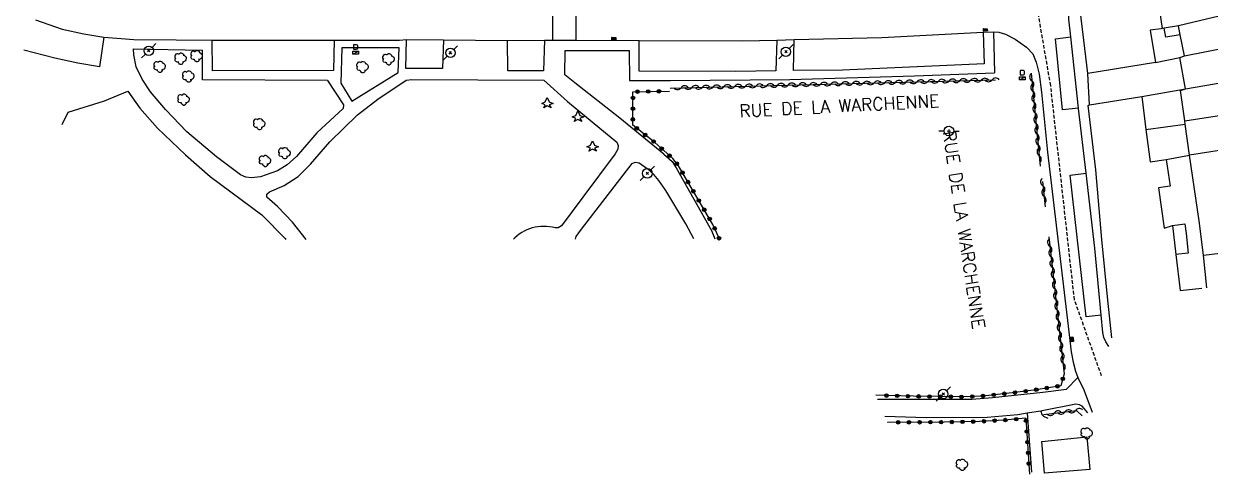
# Model space of a CAD drawing. Header units: millimetres. Extents: x 267000 to 268000, y 124999 to 126000.
# Drawn here: x 267743 to 267908.9, y 125000.8 to 125063.8 of the extents above; entities that cross this region are included whole.
import ezdxf
from ezdxf.enums import TextEntityAlignment as Align

# ---------------------------------------------------------------- set-up
doc = ezdxf.new("R2010")
doc.units = ezdxf.units.MM
doc.linetypes.add('DASHED', pattern=[0.75, 0.5, -0.25])
doc.layers.get('0').update_dxf_attribs({"linetype": 'CONTINUOUS'})
for name, color, linetype in [('W0001', 6, 'DASHED'), ('W0006', 2, 'CONTINUOUS'), ('W0008', 7, 'CONTINUOUS'), ('W0014', 7, 'CONTINUOUS'), ('W0017', 7, 'CONTINUOUS'), ('W0020', 2, 'CONTINUOUS'), ('W0101', 7, 'CONTINUOUS'), ('W0104', 1, 'CONTINUOUS'), ('W0300', 7, 'CONTINUOUS'), ('W0303', 7, 'CONTINUOUS'), ('W0310', 3, 'CONTINUOUS'), ('W0323', 7, 'CONTINUOUS'), ('W0401', 7, 'CONTINUOUS'), ('W0438', 7, 'CONTINUOUS'), ('W0473', 7, 'CONTINUOUS'), ('W0989', 7, 'CONTINUOUS'), ('W1102', 7, 'CONTINUOUS')]:
    doc.layers.add(name, color=color, linetype=linetype)
doc.styles.get("Standard").update_dxf_attribs({"font": 'romans.shx', "width": 0.85})

# ---------------------------------------------------------------- blocks, each defined once
blk = doc.blocks.new('T473')
for p, q in [((-0.166667, 0.166667), (0.166667, -0.166667)), ((-0.166667, -0.166667), (0.166667, 0.166667)), ((0.500001, 0.500001), (1.000002, 1.000002)), ((-1.000002, -1.000002), (-0.500001, -0.500001))]:
    blk.add_line(p, q)
blk.add_ellipse((0, 0), major_axis=(0.471405, 0.471405), ratio=1, start_param=5.4977871438, end_param=11.780972451)
blk = doc.blocks.new('T401')
for p, q in [((-0.3, 0.3), (0, 0.3)), ((-0.3, -0.25), (-0.3, 0.3)), ((-0.3, 0.15), (0, 0.15)), ((-0.3, 0), (0, 0)), ((0, 0.3), (0, -0.25)), ((-0.3, -0.15), (0, -0.15)), ((-0.3, -0.25), (-0.3, -0.3)), ((-0.3, -0.3), (0, -0.3)), ((0, -0.3), (0, -0.25))]:
    blk.add_line(p, q)
blk = doc.blocks.new('T438')
for p, q in [((-0.4, 0.2), (0.4, 0.2)), ((-0.4, -0.2), (-0.4, 0.2)), ((0.15, 1.1), (-0.3, 1.1)), ((-0.3, 1.1), (-0.3, 0.5)), ((-0.3, 0.5), (0.15, 0.5)), ((0.3, 0.65), (0.3, 0.95)), ((0.4, 0.2), (0.4, -0.2))]:
    blk.add_line(p, q)
at = {"flags": 128}
for points in [[(-0.4, -0.2), (0.4, 0.2)], [(0.4, -0.2), (-0.4, -0.2)]]:
    blk.add_lwpolyline(points, dxfattribs=at)
for centre, major_axis, start_param, end_param in [((0.15, 0.95), (0.106, -0.106), 0.785398, 2.356194), ((0.15, 0.65), (0.106, 0.106), 3.926991, 5.497787)]:
    blk.add_ellipse(centre, major_axis=major_axis, ratio=1, start_param=start_param, end_param=end_param)
blk = doc.blocks.new('T300')
for p, q in [((-0.8, 0.51), (-0.86, 0.34)), ((-0.86, 0.34), (-0.86, 0.17)), ((-0.86, 0.17), (-0.74, 0.06)), ((-0.69, 0.63), (-0.8, 0.51)), ((-0.8, -0.06), (-0.74, 0.06)), ((-0.74, 0.06), (-0.69, 0.11)), ((-0.57, 0.69), (-0.69, 0.63)), ((-0.46, 0.69), (-0.57, 0.69)), ((-0.29, 0.63), (-0.46, 0.69)), ((-0.29, 0.63), (-0.17, 0.74)), ((-0.23, 0.57), (-0.29, 0.63)), ((-0.17, 0.74), (-0.06, 0.8)), ((-0.06, 0.8), (0.06, 0.8)), ((0.06, 0.8), (0.23, 0.74)), ((0.23, 0.74), (0.34, 0.63)), ((0.34, 0.63), (0.4, 0.51)), ((0.46, 0.46), (0.34, 0.46)), ((0.4, 0.51), (0.4, 0.46)), ((0.57, 0.4), (0.46, 0.46)), ((0.57, 0.4), (0.69, 0.29)), ((0.69, 0.29), (0.74, 0.17)), ((0.74, 0.06), (0.69, -0.17)), ((0.74, 0.17), (0.74, 0.06)), ((-0.8, -0.17), (-0.8, -0.06)), ((-0.8, -0.23), (-0.8, -0.17)), ((-0.74, -0.34), (-0.8, -0.23)), ((-0.69, -0.4), (-0.74, -0.34)), ((-0.51, -0.46), (-0.69, -0.4)), ((-0.4, -0.46), (-0.51, -0.46)), ((-0.4, -0.46), (-0.34, -0.46)), ((-0.34, -0.46), (-0.34, -0.4)), ((-0.34, -0.51), (-0.34, -0.46)), ((-0.29, -0.63), (-0.34, -0.51)), ((-0.17, -0.74), (-0.29, -0.63)), ((-0.06, -0.8), (-0.17, -0.74)), ((0.06, -0.8), (-0.06, -0.8)), ((0.17, -0.74), (0.06, -0.8)), ((0.23, -0.69), (0.17, -0.74)), ((0.29, -0.46), (0.23, -0.46)), ((0.29, -0.63), (0.23, -0.69)), ((0.46, -0.4), (0.29, -0.46)), ((0.34, -0.51), (0.29, -0.63)), ((0.34, -0.51), (0.34, -0.46)), ((0.57, -0.34), (0.46, -0.4)), ((0.63, -0.29), (0.57, -0.34)), ((0.69, -0.17), (0.63, -0.29))]:
    blk.add_line(p, q)
blk = doc.blocks.new('T303')
for p, q in [((-0.77, 0), (-0.28, 0.21)), ((-0.28, -0.21), (-0.77, 0)), ((-0.28, 0.21), (0, 0.83)), ((0, 0.83), (0.28, 0.21)), ((0.28, 0.21), (0.83, 0)), ((0.83, 0), (0.28, -0.21)), ((-0.49, -0.63), (-0.28, -0.21)), ((0, -0.35), (-0.49, -0.63)), ((0.56, -0.63), (0, -0.35)), ((0.28, -0.21), (0.56, -0.63))]:
    blk.add_line(p, q)
blk = doc.blocks.new('t323o')
at = {"color": 0, "linetype": 'Continuous'}
for radius in [0.25, 0.15]:
    blk.add_circle((0, 0), radius, dxfattribs=at)
blk = doc.blocks.new('t310o')
at = {"color": 0, "linetype": 'Continuous'}
for centre, start, end in [((-0.5, 0.38), 216.8699, 323.1304), ((0.5, -0.37), 36.8699, 143.1303)]:
    blk.add_arc(centre, 0.625, start, end, dxfattribs=at)

msp = doc.modelspace()

# ---------------------------------------------------------------- linework, layer by layer
at = {"layer": 'W0001'}
msp.add_lwpolyline([(267893.69, 125014.52), (267889.9, 125025.16), (267886.58, 125055.11), (267884.6, 125066.56)], dxfattribs=at)
at = {"layer": 'W0006'}
for points in [[(267754.18, 125061.87), (267753.6, 125057.74), (267750.56, 125058.24), (267747.33, 125058.93), (267742.99, 125060.05)], [(267786.38, 125061.48), (267786.29, 125057.2), (267769.4, 125057.18), (267769.33, 125061.46)], [(267801.66, 125061.51), (267801.53, 125057.49), (267796.43, 125057.5), (267796.52, 125061.55)], [(267815.78, 125061.46), (267815.66, 125057.18), (267810.66, 125057.16), (267810.61, 125061.44)], [(267848.3, 125061.48), (267848.15, 125057.17), (267842.55, 125057.09), (267829.02, 125057.15), (267829.05, 125061.43)], [(267877.13, 125062.56), (267877.27, 125058.16), (267857.48, 125057.29), (267850.61, 125057.2), (267850.73, 125061.54)], [(267890.48, 125051.94), (267888.24, 125051.71), (267887.25, 125061.66), (267889.41, 125061.93)], [(267893.63, 125023), (267891.53, 125022.77), (267889.3, 125042.6), (267891.52, 125042.88)]]:
    msp.add_lwpolyline(points, dxfattribs=at)
at = {"layer": 'W0008'}
for points in [[(267744.64, 125064.31), (267748.37, 125062.99), (267751.41, 125062.33), (267754.18, 125061.87)], [(267769.33, 125061.46), (267786.38, 125061.48)], [(267796.52, 125061.55), (267801.66, 125061.51)], [(267810.61, 125061.44), (267815.78, 125061.46)], [(267829.05, 125061.43), (267843.42, 125061.35), (267848.3, 125061.48)], [(267850.73, 125061.54), (267862.99, 125061.86), (267877.13, 125062.56)], [(267878.58, 125062.62), (267879.33, 125062.57), (267880.26, 125062.29), (267881.59, 125061.59), (267883.19, 125060.47), (267884.06, 125059.56), (267884.54, 125058.38), (267884.96, 125056.71), (267885.3, 125054.19), (267886.14, 125045.81), (267889, 125021.45), (267889.42, 125017.9), (267889.71, 125016.43), (267890.06, 125015.18), (267890.38, 125014.3)]]:
    msp.add_lwpolyline(points, dxfattribs=at)
at = {"layer": 'W0014'}
for points in [[(267894.73, 125018.63), (267894.31, 125019.3), (267894.03, 125019.89), (267893.86, 125020.61), (267893.63, 125023), (267892.73, 125032.37), (267891.52, 125042.88), (267890.48, 125051.9), (267890.48, 125051.94), (267889.41, 125061.93), (267889.41, 125061.95), (267889.12, 125064.41), (267889.13, 125065.04), (267889.4, 125065.55), (267890.17, 125066.26), (267891.22, 125066.77), (267893.23, 125067.42), (267910.67, 125073.29)], [(267754.18, 125061.87), (267756.62, 125061.69), (267758.36, 125061.55), (267764.29, 125061.51), (267769.33, 125061.46)], [(267786.38, 125061.48), (267795.53, 125061.48), (267796.52, 125061.55)], [(267801.66, 125061.51), (267810.61, 125061.44)], [(267815.78, 125061.46), (267816.96, 125061.46), (267820.17, 125061.45), (267829.05, 125061.43)], [(267848.3, 125061.48), (267850.73, 125061.54)], [(267877.13, 125062.56), (267878.58, 125062.62)], [(267878.58, 125062.62), (267878.74, 125056.9)], [(267785.48, 125055.84), (267787.72, 125052.44), (267787.63, 125051.91), (267783.98, 125048.51), (267781.12, 125045.19), (267779.81, 125044.03), (267778.47, 125043.19), (267776.08, 125042.37), (267774.83, 125042.23), (267774.04, 125042.32), (267773.31, 125042.64), (267769.96, 125045.17), (267765.77, 125048.65), (267762.81, 125051.75), (267760.71, 125054.26), (267759.54, 125056.03), (267758.73, 125057.73), (267758.39, 125059.41), (267758.34, 125060.26), (267767.96, 125060.07)], [(267785.48, 125055.84), (267767.97, 125055.92), (267767.96, 125060.07)], [(267832.47, 125045.53), (267826.33, 125050.54), (267820.05, 125055.48), (267818.66, 125056.62), (267818.69, 125060.04), (267827.65, 125060.04), (267827.69, 125055.82), (267833.41, 125055.82), (267850.09, 125055.95), (267867.55, 125056.48), (267878.74, 125056.9)], [(267782.48, 125033.6), (267780.56, 125036.03), (267778.46, 125038.22), (267777, 125039.49), (267776.99, 125039.91), (267777.35, 125040.28), (267779.42, 125041.16), (267781.38, 125042.4), (267783.1, 125044.13), (267785.77, 125047.25), (267789.65, 125051.01), (267792.49, 125053.21), (267796.45, 125055.89), (267797.27, 125055.96), (267815.71, 125055.89), (267819, 125052.9), (267825.9, 125047.18), (267826.11, 125046.72), (267826.04, 125046.22), (267825.69, 125045.59), (267821.18, 125039.49), (267818.19, 125035.51), (267817.73, 125035.21), (267817.3, 125035.2), (267816.91, 125035.3), (267816.51, 125035.37), (267816.1, 125035.42), (267815.7, 125035.43), (267815.29, 125035.42), (267814.89, 125035.38), (267814.49, 125035.31), (267814.09, 125035.21), (267813.7, 125035.09), (267813.33, 125034.94), (267812.96, 125034.76), (267812.61, 125034.56), (267812.27, 125034.33), (267811.95, 125034.08), (267811.64, 125033.81), (267811.48, 125033.64)], [(267748.38, 125049.69), (267749.18, 125051.41), (267754.27, 125052.98), (267757.52, 125054.33), (267759.22, 125051.94), (267761.69, 125049.17), (267765.61, 125045.43), (267769.07, 125042.4), (267776.27, 125037.04), (267779.53, 125033.72), (267779.63, 125033.59)], [(267832.47, 125045.53), (267833.64, 125044.5), (267834.22, 125043.62), (267839.14, 125034.86), (267839.62, 125033.68)], [(267820.14, 125033.65), (267820.21, 125034.01), (267820.96, 125035.04), (267828.07, 125044.2), (267828.47, 125044.4), (267829.06, 125044.31), (267830.16, 125043.53), (267831.09, 125042.69)], [(267836.7, 125033.68), (267835.57, 125035.77), (267832.78, 125040.46), (267831.77, 125041.85), (267831.09, 125042.69)], [(267862.35, 125011.28), (267875.54, 125011.26), (267878.43, 125011.48), (267885.49, 125012.26), (267888.78, 125012.68), (267890.38, 125014.3)], [(267890.38, 125014.3), (267891.23, 125012.57), (267892.4, 125009.44)], [(267891.78, 125009.35), (267890.97, 125010.29), (267890.61, 125010.49), (267890.11, 125010.58), (267885.39, 125009.64), (267885.21, 125009.61), (267883.28, 125009.29), (267881.98, 125009.09), (267877.71, 125008.71), (267869.19, 125008.66), (267863.41, 125008.82)]]:
    msp.add_lwpolyline(points, dxfattribs=at)
msp.add_lwpolyline([(267788.87, 125052.94), (267795.35, 125056.96), (267795.48, 125060.39), (267787.45, 125060.37), (267787.33, 125055.43)], close=True, dxfattribs=at)
at = {"layer": 'W0017'}
for points in [[(267883.28, 125009.29), (267883.88, 125001.08)], [(267885.21, 125009.61), (267885.32, 125009.12), (267885.55, 125008.89), (267886.18, 125008.61)]]:
    msp.add_lwpolyline(points, dxfattribs=at)
at = {"layer": 'W0020'}
for points in [[(267816.96, 125061.46), (267816.99, 125064.47), (267817.02, 125067.23)], [(267820.21, 125067.15), (267820.19, 125064.47), (267820.17, 125061.45)]]:
    msp.add_lwpolyline(points, dxfattribs=at)
at = {"layer": 'W0101'}
for points in [[(267891.22, 125061.45), (267890.65, 125066.08), (267901.32, 125069.17), (267903.19, 125069.52)], [(267904.43, 125063.47), (267902.43, 125063.14), (267902.2, 125063.08), (267902.02, 125063.04), (267900.48, 125062.86)], [(267905.29, 125059.29), (267904.66, 125062.23), (267904.43, 125063.47)], [(267891.76, 125056.82), (267891.22, 125061.45)], [(267900.48, 125062.86), (267901.22, 125058.36), (267891.76, 125056.82)], [(267905.44, 125054.68), (267904.62, 125059.03), (267905.29, 125059.29)], [(267891.81, 125052.34), (267892, 125052.41), (267899.32, 125053.59), (267899.87, 125048.95)], [(267907.35, 125036.21), (267906, 125045.38), (267905.4, 125049.72), (267905.33, 125050.2), (267904.72, 125054.44), (267905.44, 125054.68)], [(267892.88, 125043.35), (267891.81, 125052.34)], [(267899.87, 125048.95), (267900.51, 125044.47)], [(267893.71, 125033.59), (267892.88, 125043.35)], [(267900.51, 125044.47), (267902.73, 125044.79), (267903.28, 125041.04), (267901.64, 125040.83)], [(267901.64, 125040.83), (267902.46, 125035.17)], [(267902.46, 125035.17), (267903.61, 125035.54), (267904.08, 125031.49), (267904.66, 125026.45)], [(267907.93, 125031.4), (267907.35, 125036.21)], [(267894.55, 125025.12), (267893.71, 125033.59)], [(267908.4, 125026.84), (267907.93, 125031.4)], [(267904.66, 125026.45), (267907.72, 125026.77)], [(267895.12, 125019.84), (267894.55, 125025.12)]]:
    msp.add_lwpolyline(points, dxfattribs=at)
for points in [[(267904.43, 125063.47), (267904.43, 125063.47)], [(267891.22, 125061.45), (267891.22, 125061.45)], [(267900.48, 125062.86), (267900.48, 125062.86)], [(267905.29, 125059.29), (267905.29, 125059.29)], [(267905.44, 125054.68), (267905.44, 125054.68)], [(267899.87, 125048.95), (267899.87, 125048.95)], [(267892.88, 125043.35), (267892.88, 125043.35)], [(267900.51, 125044.47), (267900.51, 125044.47)], [(267901.64, 125040.83), (267901.64, 125040.83)], [(267902.46, 125035.17), (267902.46, 125035.17)], [(267907.35, 125036.21), (267907.35, 125036.21)], [(267893.71, 125033.59), (267893.71, 125033.59)], [(267907.93, 125031.4), (267907.93, 125031.4)], [(267904.59, 125027.12), (267904.59, 125027.12)], [(267894.55, 125025.12), (267894.55, 125025.12)]]:
    msp.add_lwpolyline(points, close=True, dxfattribs=at)
at = {"layer": 'W0104'}
for points in [[(267904.66, 125062.23), (267902.66, 125061.87), (267902.43, 125063.14)], [(267901.22, 125058.36), (267904.62, 125059.03)], [(267892, 125052.41), (267891.76, 125056.82)], [(267899.32, 125053.59), (267905.44, 125054.68)], [(267899.87, 125048.95), (267905.4, 125049.72)], [(267902.73, 125044.79), (267906, 125045.38)], [(267903.61, 125035.54), (267905.35, 125035.76), (267905.5, 125034.41)], [(267905.5, 125034.41), (267905.82, 125031.68), (267904.08, 125031.49)], [(267905.5, 125034.41), (267905.5, 125034.41)]]:
    msp.add_lwpolyline(points, dxfattribs=at)
msp.add_lwpolyline([(267885.69, 125000.93), (267885.32, 125005.33), (267891.62, 125006), (267892.07, 125001.44), (267885.69, 125000.93)], close=True, dxfattribs=at)
at = {"layer": 'W0310'}
for points in [[(267883.83, 125056.83), (267885.11, 125043.86)], [(267833.39, 125054.77), (267878.87, 125055.92)], [(267885.41, 125041.69), (267885.8, 125038.14)], [(267886.3, 125033.98), (267888.48, 125014.8)], [(267885.58, 125009.12), (267890.18, 125009.66), (267890.98, 125008.92)]]:
    msp.add_lwpolyline(points, dxfattribs=at)
at = {"layer": 'W0323'}
for points in [[(267840.23, 125033.68), (267840.17, 125033.86), (267839.35, 125035.69), (267834.54, 125043.9), (267833.73, 125044.9), (267831.22, 125047.16), (267828.15, 125049.58), (267828.17, 125054.25), (267833.3, 125054.34)], [(267888.48, 125014.8), (267888.01, 125013.15), (267884.57, 125012.59), (267881.19, 125012.14), (267877.08, 125011.7), (267874.29, 125011.59), (267867.41, 125011.67), (267862.12, 125011.82)], [(267883.12, 125008.59), (267880.1, 125008.34), (267876.62, 125008.14), (267871.68, 125008.06), (267863.82, 125008.02), (267863.75, 125008.02)], [(267883.12, 125008.59), (267883.62, 125000.76)]]:
    msp.add_lwpolyline(points, dxfattribs=at)
at = {"layer": 'W1102'}
for points in [[(267902.2, 125063.08), (267901.32, 125069.17)], [(267914.06, 125065.74), (267904.43, 125063.47)], [(267905.29, 125059.29), (267914.98, 125061.2)], [(267905.44, 125054.68), (267915.94, 125056.47)], [(267905.33, 125050.2), (267916.5, 125051.91)], [(267917.01, 125047.12), (267906, 125045.38)], [(267907.93, 125031.4), (267918.49, 125032.67)]]:
    msp.add_lwpolyline(points, dxfattribs=at)

# ---------------------------------------------------------------- block references
at = {"layer": 'W0300', "rotation": 359.9999899820874}
for p in [(267767.2, 125059.22), (267762.04, 125057.75), (267764.96, 125058.87), (267790.39, 125057.69), (267794.03, 125058.78), (267766.04, 125056.38), (267765.38, 125053.15), (267775.96, 125049.73), (267776.77, 125044.57), (267779.49, 125045.65), (267891.65, 125006.47), (267874.22, 125002.08)]:
    msp.add_blockref('T300', p, dxfattribs=at)
at = {"layer": 'W0303', "rotation": 359.9999899820874}
for p in [(267816.19, 125052.62), (267820.45, 125050.73), (267822.51, 125046.57)]:
    msp.add_blockref('T303', p, dxfattribs=at)
at = {"layer": 'W0310'}
for p, rotation in [((267883.93, 125055.8), 275.6305595458382), ((267834.89, 125054.81), 1.452176410047574), ((267836.39, 125054.85), 1.452176410047574), ((267837.89, 125054.88), 1.452176410047574), ((267839.39, 125054.92), 1.452176410047574), ((267840.89, 125054.96), 1.452176410047574), ((267842.39, 125055), 1.452176410047574), ((267843.89, 125055.04), 1.452176410047574), ((267845.39, 125055.07), 1.452176410047574), ((267846.89, 125055.11), 1.452176410047574), ((267848.39, 125055.15), 1.452176410047574), ((267849.89, 125055.19), 1.452176410047574), ((267851.39, 125055.23), 1.452176410047574), ((267852.89, 125055.26), 1.452176410047574), ((267854.39, 125055.3), 1.452176410047574), ((267855.88, 125055.34), 1.452176410047574), ((267857.38, 125055.38), 1.452176410047574), ((267858.88, 125055.42), 1.452176410047574), ((267860.38, 125055.45), 1.452176410047574), ((267861.88, 125055.49), 1.452176410047574), ((267863.38, 125055.53), 1.452176410047574), ((267864.88, 125055.57), 1.452176410047574), ((267866.38, 125055.61), 1.452176410047574), ((267867.88, 125055.64), 1.452176410047574), ((267869.38, 125055.68), 1.452176410047574), ((267870.88, 125055.72), 1.452176410047574), ((267872.38, 125055.76), 1.452176410047574), ((267873.88, 125055.8), 1.452176410047574), ((267875.38, 125055.83), 1.452176410047574), ((267876.88, 125055.87), 1.452176410047574), ((267878.38, 125055.91), 1.452176410047574), ((267884.08, 125054.31), 275.6305595458382), ((267884.22, 125052.81), 275.6305595458382), ((267884.37, 125051.32), 275.6305595458382), ((267884.52, 125049.83), 275.6305595458382), ((267884.66, 125048.34), 275.6305595458382), ((267884.81, 125046.84), 275.6305595458382), ((267884.96, 125045.35), 275.6305595458382), ((267885.47, 125041.13), 276.2905451090493), ((267885.63, 125039.63), 276.2905451090493), ((267886.45, 125032.68), 276.4765709830555), ((267886.61, 125031.19), 276.4765709830555), ((267886.78, 125029.7), 276.4765709830555), ((267886.95, 125028.21), 276.4765709830555), ((267887.12, 125026.72), 276.4765709830555), ((267887.29, 125025.23), 276.4765709830555), ((267887.46, 125023.74), 276.4765709830555), ((267887.63, 125022.25), 276.4765709830555), ((267887.8, 125020.76), 276.4765709830555), ((267887.97, 125019.27), 276.4765709830555), ((267888.14, 125017.78), 276.4765709830555), ((267888.31, 125016.29), 276.4765709830555), ((267890.05, 125009.65), 6.701156944217183), ((267887.07, 125009.3), 6.701156944217183), ((267888.56, 125009.47), 6.701156944217183)]:
    msp.add_blockref('t310o', p, dxfattribs=dict(at, rotation=rotation))
at = {"layer": 'W0323'}
for p, rotation in [((267828.17, 125053.38), 89.79151884576721), ((267828.8, 125054.26), 0.9935333709950612), ((267830.3, 125054.29), 0.9935333709950612), ((267831.8, 125054.31), 0.9935333709950612), ((267828.16, 125051.88), 89.79151884576721), ((267828.15, 125050.38), 89.79151884576721), ((267828.7, 125049.15), 141.8098187657367), ((267829.88, 125048.22), 141.8098187657367), ((267831.06, 125047.29), 141.8098187657367), ((267832.18, 125046.3), 137.9661029988579), ((267833.29, 125045.3), 137.9661029988579), ((267834.3, 125044.19), 128.7361285752093), ((267835.1, 125042.93), 120.3999049512135), ((267835.86, 125041.63), 120.3999049512135), ((267836.62, 125040.34), 120.3999049512135), ((267837.38, 125039.05), 120.3999049512135), ((267838.14, 125037.75), 120.3999049512135), ((267838.9, 125036.46), 120.3999049512135), ((267839.6, 125035.14), 114.212104266085), ((267840.2, 125033.76), 106.2602047100729), ((267887.52, 125013.07), 189.1356771735955), ((267888.28, 125014.11), 254.3204758763339), ((267863.62, 125011.77), 178.3825985970003), ((267865.12, 125011.73), 178.3825985970003), ((267866.62, 125011.69), 178.3825985970003), ((267868.12, 125011.66), 179.3502647233832), ((267869.62, 125011.64), 179.3502647233832), ((267871.12, 125011.63), 179.3502647233832), ((267872.62, 125011.61), 179.3502647233832), ((267874.12, 125011.59), 179.3502647233832), ((267875.62, 125011.64), 182.3356352212736), ((267877.12, 125011.71), 186.0351607820696), ((267878.61, 125011.87), 186.0351607820696), ((267880.1, 125012.02), 186.0351607820696), ((267881.59, 125012.19), 187.6312711065655), ((267883.08, 125012.39), 187.6312711065655), ((267884.56, 125012.59), 187.6312711065655), ((267886.04, 125012.83), 189.1356771735955), ((267872.75, 125008.08), 180.9985687335282), ((267874.25, 125008.1), 180.9985687335282), ((267875.75, 125008.13), 180.9985687335282), ((267877.25, 125008.18), 183.1543264681107), ((267878.75, 125008.26), 183.1543264681107), ((267880.24, 125008.35), 184.7291204934703), ((267881.74, 125008.47), 184.7291204934703), ((267883.14, 125008.25), 273.6506704021898), ((267865.25, 125008.03), 180.2768946549062), ((267866.75, 125008.03), 180.2768946549062), ((267868.25, 125008.04), 180.2768946549062), ((267869.75, 125008.05), 180.2768946549062), ((267871.25, 125008.05), 180.2768946549062), ((267883.24, 125006.75), 273.6506704021898), ((267883.34, 125005.25), 273.6506704021898), ((267883.43, 125003.76), 273.6506704021898), ((267883.53, 125002.26), 273.6506704021898)]:
    msp.add_blockref('t323o', p, dxfattribs=dict(at, rotation=rotation))
at = {"layer": 'W0401'}
for p, rotation in [((267825.46, 125061.52), 269.8902431857489), ((267877.43, 125062.75), 272.3348771727232), ((267889.43, 125019.6), 186.8204716320566)]:
    msp.add_blockref('T401', p, dxfattribs=dict(at, rotation=rotation))
at = {"layer": 'W0438', "rotation": 359.9999899820874}
for p in [(267789.38, 125059.72), (267882.62, 125056.12)]:
    msp.add_blockref('T438', p, dxfattribs=at)
at = {"layer": 'W0473'}
for p, rotation in [((267760.47, 125059.98), 359.9999899820874), ((267802.65, 125059.69), 359.9999899820874), ((267849.55, 125059.84), 359.9999899820874), ((267872.35, 125048.76), 313.5687824121234), ((267830.18, 125042.84), 359.9999899820874), ((267871.55, 125012), 359.9999899820874)]:
    msp.add_blockref('T473', p, dxfattribs=dict(at, rotation=rotation))

# ---------------------------------------------------------------- texts
at = {"layer": 'W0989'}
for rotation, p in [(2.9525, (267843.05, 125051.56)), (278.6301, (267872.35, 125048.76))]:
    msp.add_text('RUE DE LA WARCHENNE', height=1.75, rotation=rotation, dxfattribs=at).set_placement(p, align=Align.MIDDLE_LEFT)

doc.saveas('drawing.dxf')
